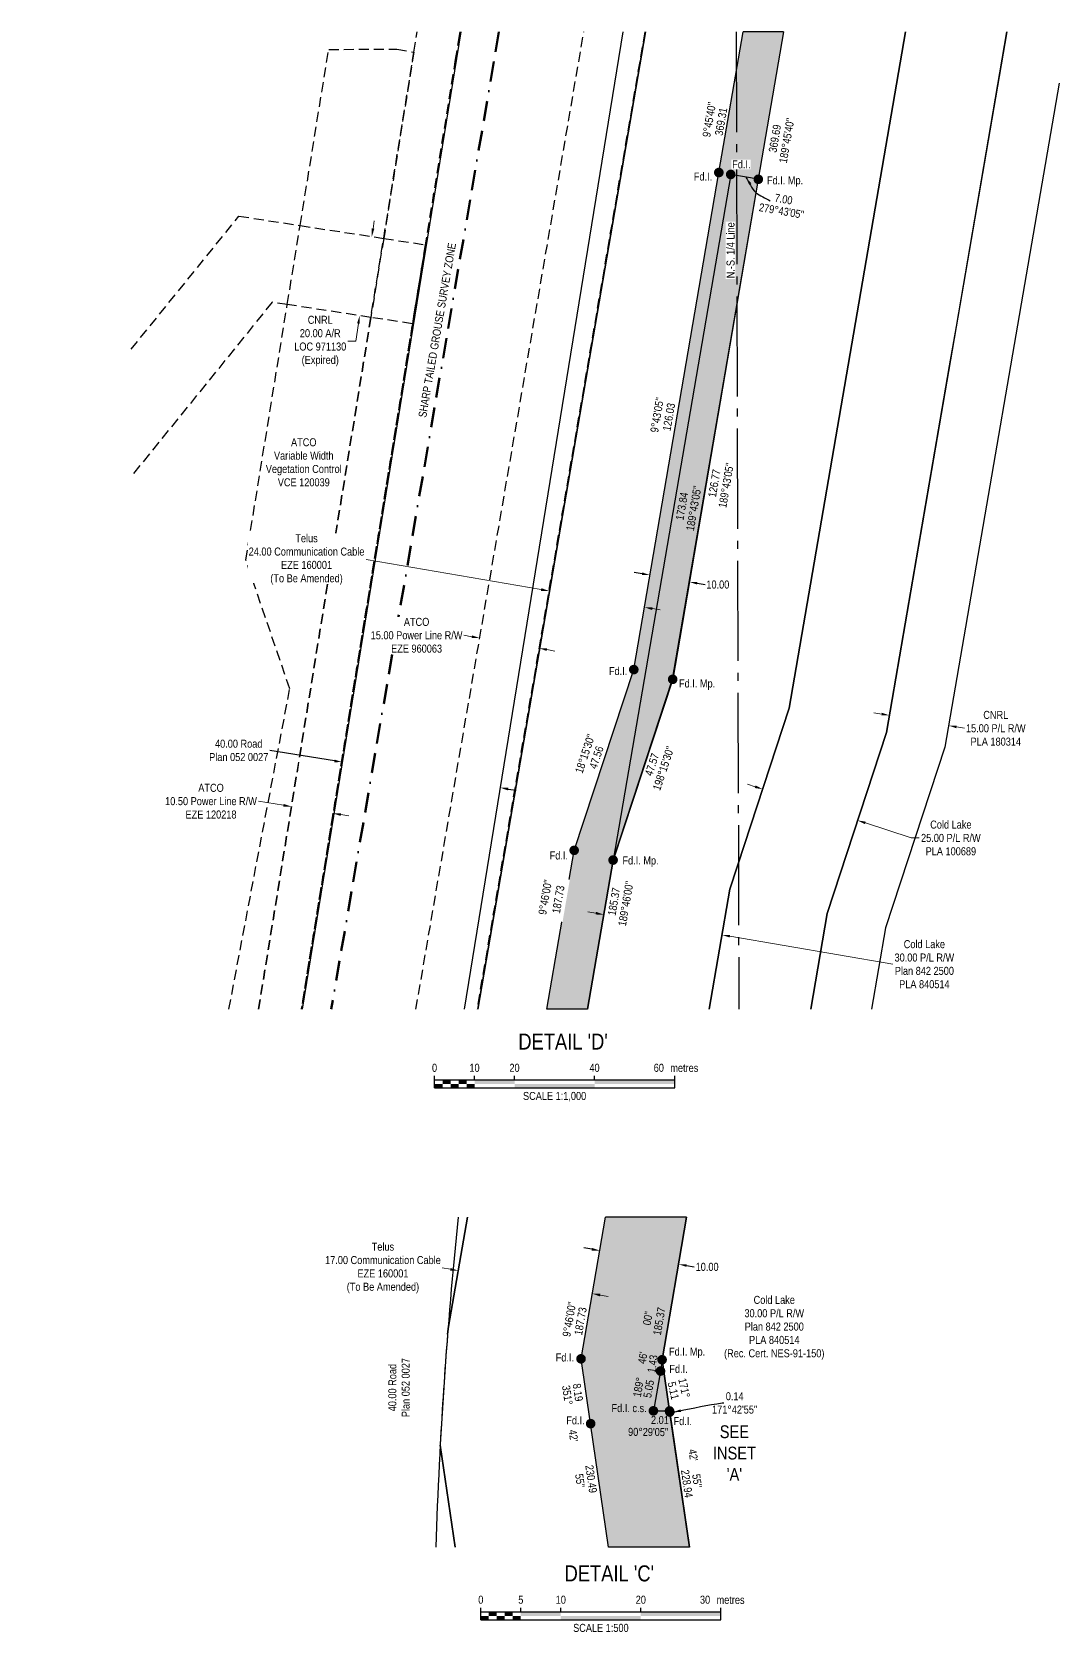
# Model space of a CAD drawing. Extents: x 506429 to 517084, y 6049655 to 6059669.
# Drawn here: x 508042 to 509325, y 6052628 to 6054626 of the extents above; entities that cross this region are included whole.
import ezdxf
from ezdxf.enums import TextEntityAlignment as Align

# ---------------------------------------------------------------- set-up
doc = ezdxf.new("R2010")
doc.units = 0
doc.header["$LTSCALE"] = 5
doc.header["$PDSIZE"] = 0.5
for name, pattern in [('BORDER', [17.5, 5, -2.5, 5, -2.5, 0, -2.5]), ('foc-ACCESSROAD', [3.75, 2.5, -1.25]), ('foc-FLOWLINE', [3.75, 2.5, -1.25]), ('foc-QUARTERLINE', [33, 25, -3, 2, -3])]:
    doc.linetypes.add(name, pattern=pattern)
doc.layers.get('Defpoints').update_dxf_attribs({"color": 9})
doc.layers.add('AS-BOUNDARY', color=7, linetype='BORDER', lineweight=60, true_color=0xcc33ff)
for name, color, linetype, lineweight in [('C-EZE-T', 13, 'Continuous', 9), ('F-AR-T', 190, 'Continuous', 9), ('F-EZE-T', 190, 'Continuous', 9), ('F-RW-T', 190, 'Continuous', 9), ('F-VCE-T', 190, 'Continuous', 9)]:
    doc.layers.add(name, color=color, linetype=linetype, lineweight=lineweight)
for name, color, linetype in [('C-RW', 13, 'Continuous'), ('DETAIL-T', 7, 'Continuous'), ('F-AR', 190, 'foc-ACCESSROAD'), ('F-EZE', 190, 'foc-FLOWLINE'), ('F-RW', 190, 'Continuous'), ('F-VCE', 190, 'foc-FLOWLINE'), ('F-WS', 190, 'foc-ACCESSROAD'), ('L-BD', 7, 'Continuous'), ('L-BD1', 253, 'Continuous'), ('L-MON', 1, 'Continuous'), ('L-SECQ', 8, 'foc-QUARTERLINE'), ('L-TITLEDB', 4, 'Continuous'), ('L-TITLEDB-T', 4, 'Continuous'), ('P-PROPOSED', 10, 'Continuous'), ('P-PROPOSED-H', 21, 'Continuous'), ('P-TXT', 4, 'Continuous')]:
    doc.layers.add(name, color=color, linetype=linetype)
doc.styles.add('80', font='ARIALN.TTF', dxfattribs={"height": 10})
doc.styles.add('80CG', font='ARIALN.TTF', dxfattribs={"height": 10})
doc.styles.add('80L', font='ARIALN.TTF', dxfattribs={"height": 10})
doc.dimstyles.new('Compass 5 000', dxfattribs={"dimscale": 5, "dimtxt": 9, "dimasz": 2, "dimexe": 0.2, "dimexo": 0.0625, "dimgap": 0.5, "dimtad": 0, "dimtih": 1, "dimtoh": 1, "dimzin": 0, "dimdsep": 46, "dimtxsty": '80CG', "dimcen": 0.1, "dimse1": 1, "dimse2": 1, "dimclrd": 256, "dimclrt": 256, "dimaunit": 1, "dimadec": 4, "dimazin": 0, "dimtfac": 0.06, "dimtofl": 0, "dimtmove": 0, "dimatfit": 1, "dimfxl": 0.2, "dimtolj": 1, "dimtzin": 0, "dimlwd": -1, "dimarcsym": 0})

# ---------------------------------------------------------------- blocks, each defined once
blk = doc.blocks.new('fdia')
at = {"color": 255, "const_width": 1}
blk.add_lwpolyline([(-0.5, 0, 1), (0.5, 0, 1)], format="xyb", close=True, dxfattribs=at)
blk = doc.blocks.new('Fdiaa')
blk.add_blockref('fdia', (0, 0))
blk = doc.blocks.new('fdib')
at = {"color": 1, "const_width": 1.6}
blk.add_lwpolyline([(-0.4, 0, 1), (0.4, 0, 1)], format="xyb", close=True, dxfattribs=at)
at = {"color": 1}
blk.add_circle((0, 0), 0.8, dxfattribs=at)
blk = doc.blocks.new('Fdibb')
blk.add_blockref('fdib', (0, 0))
blk = doc.blocks.new('fdicc')
for name in ['Fdibb', 'Fdiaa']:
    blk.add_blockref(name, (0, 0))
blk = doc.blocks.new('FDI')
blk.add_blockref('fdicc', (0, 0))
blk = doc.blocks.new('*D1051')
at = {"layer": 'Defpoints', "color": 0, "transparency": 16777216}
for p in [(508751.3, 6053104.5), (508751.8, 6053107.2), (508850.3, 6053090.2)]:
    blk.add_point(p, dxfattribs=at)
at = {"layer": 'P-TXT', "transparency": 16777216}
for p, q in [((508741.5, 6053106.2), (508731.6, 6053107.9)), ((508859.7, 6053085.8), (508869.5, 6053084.1))]:
    blk.add_line(p, q, dxfattribs=at)
for points in [[(508741.7, 6053107.8), (508741.2, 6053104.5), (508751.3, 6053104.5)], [(508860, 6053087.4), (508859.4, 6053084.2), (508849.8, 6053087.5)]]:
    blk.add_solid(points, dxfattribs=at)
at = {"layer": 'P-TXT', "transparency": 16777216, "insert": (508885.5, 6053084.1), "char_height": 10, "attachment_point": 5, "style": '80CG'}
blk.add_mtext('\\A1;10.00', dxfattribs=at)
blk = doc.blocks.new('*D1052')
at = {"layer": 'C-EZE-T', "transparency": 16777216}
for p, q in [((508564.9, 6053081.1), (508554.6, 6053082.8)), ((508751.9, 6053049), (508761.8, 6053047.3))]:
    blk.add_line(p, q, dxfattribs=at)
for points in [[(508565.2, 6053082.7), (508564.6, 6053079.4), (508574.7, 6053079.4)], [(508752.2, 6053050.6), (508751.6, 6053047.3), (508742.1, 6053050.7)]]:
    blk.add_solid(points, dxfattribs=at)
at = {"layer": 'Defpoints', "color": 0, "transparency": 16777216}
for p in [(508574.7, 6053079.4), (508576.4, 6053089.1), (508743.7, 6053060.4)]:
    blk.add_point(p, dxfattribs=at)
at = {"layer": 'C-EZE-T', "transparency": 16777216, "insert": (508480.7, 6053082.8), "char_height": 10, "attachment_point": 5, "style": '80CG'}
blk.add_mtext('\\A1;Telus\\P17.00 Communication Cable\\PEZE 160001\\P(To Be Amended)', dxfattribs=at)
blk = doc.blocks.new('*U1044')
at = {"color": 0}
for p, q in [((-150, 0), (-150, 15)), ((-150, 10), (150.2, 10)), ((-150, 0), (150.2, 0)), ((-100, 10), (-100, 15)), ((-50, 10), (-50, 15)), ((50, 10), (50, 15)), ((150.2, 0), (150.2, 15))]:
    blk.add_line(p, q, dxfattribs=at)
for points in [[(-150, 5), (-140, 5), (-150, 0), (-140, 0)], [(-140, 10), (-130, 10), (-140, 5), (-130, 5)], [(-130, 5), (-120, 5), (-130, 0), (-120, 0)], [(-120, 10), (-110, 10), (-120, 5), (-110, 5)], [(-110, 5), (-100, 5), (-110, 0), (-100, 0)], [(-100, 10), (-50, 10), (-100, 5), (-50, 5)], [(-50, 5), (50, 5), (-50, 0), (50, 0)], [(50, 10), (150.2, 10), (50, 5), (150.2, 5)]]:
    blk.add_solid(points, dxfattribs=at)
at = {"color": 0, "style": '80'}
blk.add_text('metres', height=10, dxfattribs=at).set_placement((162.2, 20), align=Align.CENTER)
at = {"color": 0, "char_height": 10, "style": '80'}
for s, insert, attachment_point in [('0', (-150, 30.2), 2), ('5', (-100, 30.2), 2), ('10', (-50, 30.2), 2), ('20', (50, 30.2), 2), ('30', (136.7, 30.2), 3), ('SCALE 1:500', (0.1, -5), 2)]:
    blk.add_mtext(s, dxfattribs=dict(at, insert=insert, attachment_point=attachment_point))
blk = doc.blocks.new('*D1056')
at = {"layer": 'Defpoints', "color": 0, "transparency": 16777216}
for p in [(508534.3, 6054357.8), (508731.6, 6054325.8), (508429.9, 6053714.2)]:
    blk.add_point(p, dxfattribs=at)
at = {"layer": 'L-TITLEDB-T', "transparency": 16777216}
for p, q in [((508420.1, 6053715.8), (508339.4, 6053728.8)), ((508637.2, 6053680.6), (508647, 6053679))]:
    blk.add_line(p, q, dxfattribs=at)
for points in [[(508420.3, 6053717.4), (508419.8, 6053714.1), (508429.9, 6053714.2)], [(508637.4, 6053682.2), (508636.9, 6053678.9), (508627.3, 6053682.2)]]:
    blk.add_solid(points, dxfattribs=at)
at = {"layer": 'L-TITLEDB-T', "transparency": 16777216, "insert": (508300.6, 6053728.8), "char_height": 10, "attachment_point": 5, "style": '80CG'}
blk.add_mtext('\\A1;40.00 Road\\PPlan 052 0027', dxfattribs=at)
blk = doc.blocks.new('*D1058')
at = {"layer": 'Defpoints', "color": 0, "transparency": 16777216}
for p in [(508366.4, 6053658.7), (508335.1, 6053465.8), (508386.9, 6053457.4)]:
    blk.add_point(p, dxfattribs=at)
at = {"layer": 'F-EZE-T', "transparency": 16777216}
for p, q in [((508356.6, 6053660.3), (508325.2, 6053665.4)), ((508428.1, 6053648.7), (508438, 6053647.1))]:
    blk.add_line(p, q, dxfattribs=at)
for points in [[(508356.8, 6053661.9), (508356.3, 6053658.6), (508366.4, 6053658.7)], [(508428.4, 6053650.3), (508427.8, 6053647), (508418.2, 6053650.3)]]:
    blk.add_solid(points, dxfattribs=at)
at = {"layer": 'F-EZE-T', "transparency": 16777216, "insert": (508266, 6053665.4), "char_height": 10, "attachment_point": 5, "style": '80CG'}
blk.add_mtext('\\A1;ATCO\\P10.50 Power Line R/W\\PEZE 120218', dxfattribs=at)
blk = doc.blocks.new('*D1053')
at = {"layer": 'C-EZE-T', "transparency": 16777216}
for p, q in [((508678.3, 6053929.6), (508459.6, 6053967.2)), ((508817.1, 6053905.8), (508826.9, 6053904.1))]:
    blk.add_line(p, q, dxfattribs=at)
for points in [[(508678.6, 6053931.3), (508678.1, 6053928), (508688.2, 6053927.9)], [(508817.4, 6053907.4), (508816.8, 6053904.1), (508807.2, 6053907.5)]]:
    blk.add_solid(points, dxfattribs=at)
at = {"layer": 'Defpoints', "color": 0, "transparency": 16777216}
for p in [(508690.8, 6053943.1), (508688.2, 6053927.9), (508809.8, 6053922.6)]:
    blk.add_point(p, dxfattribs=at)
at = {"layer": 'C-EZE-T', "transparency": 16777216, "insert": (508385.3, 6053967.2), "char_height": 10, "attachment_point": 5, "style": '80CG', "bg_fill": 3, "box_fill_scale": 1.1, "bg_fill_color": 256, "bg_fill_true_color": 13158600, "bg_fill_transparency": 0}
blk.add_mtext('\\A1;Telus\\P24.00 Communication Cable\\PEZE 160001\\P(To Be Amended)', dxfattribs=at)
blk = doc.blocks.new('*D1054')
at = {"layer": 'Defpoints', "color": 0, "transparency": 16777216}
for p in [(508624.4, 6054001.9), (508698.4, 6053989.2), (508601.5, 6053869.1)]:
    blk.add_point(p, dxfattribs=at)
at = {"layer": 'F-RW-T', "transparency": 16777216}
for p, q in [((508591.7, 6053870.8), (508581.8, 6053872.5)), ((508685.5, 6053854.6), (508695.3, 6053852.9))]:
    blk.add_line(p, q, dxfattribs=at)
for points in [[(508592, 6053872.4), (508591.4, 6053869.1), (508601.5, 6053869.1)], [(508685.7, 6053856.3), (508685.2, 6053853), (508675.6, 6053856.3)]]:
    blk.add_solid(points, dxfattribs=at)
at = {"layer": 'F-RW-T', "transparency": 16777216, "insert": (508522.7, 6053872.5), "char_height": 10, "attachment_point": 5, "style": '80CG', "bg_fill": 3, "box_fill_scale": 1.1, "bg_fill_color": 256, "bg_fill_true_color": 13158600, "bg_fill_transparency": 0}
blk.add_mtext('\\A1;ATCO\\P15.00 Power Line R/W\\PEZE 960063', dxfattribs=at)
blk = doc.blocks.new('*D1055')
at = {"layer": 'Defpoints', "color": 0, "transparency": 16777216}
for p in [(508965.4, 6053712), (509084, 6053673), (509073.6, 6053641.4)]:
    blk.add_point(p, dxfattribs=at)
at = {"layer": 'F-RW-T', "transparency": 16777216}
for p, q in [((508945.5, 6053683.5), (508936, 6053686.6)), ((509083.1, 6053638.3), (509140.3, 6053619.5)), ((509140.3, 6053619.5), (509150.3, 6053619.5))]:
    blk.add_line(p, q, dxfattribs=at)
for points in [[(508946, 6053685.1), (508944.9, 6053681.9), (508955, 6053680.4)], [(509083.6, 6053639.9), (509082.6, 6053636.7), (509073.6, 6053641.4)]]:
    blk.add_solid(points, dxfattribs=at)
at = {"layer": 'F-RW-T', "transparency": 16777216, "insert": (509189.9, 6053619.5), "char_height": 10, "attachment_point": 5, "style": '80CG'}
blk.add_mtext('\\A1;Cold Lake\\P25.00 P/L R/W\\PPLA 100689', dxfattribs=at)
blk = doc.blocks.new('*D1057')
at = {"layer": 'Defpoints', "color": 0, "transparency": 16777216}
for p in [(509135.7, 6053902.6), (509209.5, 6053889.9), (509187.2, 6053759.8)]:
    blk.add_point(p, dxfattribs=at)
at = {"layer": 'F-RW-T', "transparency": 16777216}
for p, q in [((509103.5, 6053774.2), (509093.6, 6053775.9)), ((509197, 6053758.1), (509206.9, 6053756.4))]:
    blk.add_line(p, q, dxfattribs=at)
for points in [[(509103.7, 6053775.8), (509103.2, 6053772.5), (509113.3, 6053772.5)], [(509197.3, 6053759.8), (509196.7, 6053756.5), (509187.2, 6053759.8)]]:
    blk.add_solid(points, dxfattribs=at)
at = {"layer": 'F-RW-T', "transparency": 16777216, "insert": (509246, 6053756.4), "char_height": 10, "attachment_point": 5, "style": '80CG'}
blk.add_mtext('\\A1;CNRL\\P15.00 P/L R/W\\PPLA 180314', dxfattribs=at)
blk = doc.blocks.new('*D1059')
at = {"layer": 'Defpoints', "color": 0, "transparency": 16777216}
for p in [(508904.1, 6053498.5), (508723, 6053329.7), (508870.8, 6053304.3)]:
    blk.add_point(p, dxfattribs=at)
at = {"layer": 'F-RW-T', "transparency": 16777216}
for p, q in [((508746.6, 6053525.6), (508736.7, 6053527.3)), ((508914, 6053496.8), (509117.3, 6053461.9))]:
    blk.add_line(p, q, dxfattribs=at)
for points in [[(508746.8, 6053527.3), (508746.3, 6053524), (508756.4, 6053523.9)], [(508914.3, 6053498.5), (508913.7, 6053495.2), (508904.1, 6053498.5)]]:
    blk.add_solid(points, dxfattribs=at)
at = {"layer": 'F-RW-T', "transparency": 16777216, "insert": (509156.8, 6053461.9), "char_height": 10, "attachment_point": 5, "style": '80CG'}
blk.add_mtext('\\A1;Cold Lake\\P30.00 P/L R/W\\PPlan 842 2500 \\PPLA 840514', dxfattribs=at)
blk = doc.blocks.new('*D1060')
at = {"layer": 'Defpoints', "color": 0, "transparency": 16777216}
for p in [(508439, 6054374.5), (508423.8, 6054275.8), (508451.6, 6054271.5)]:
    blk.add_point(p, dxfattribs=at)
at = {"layer": 'F-AR-T', "transparency": 16777216}
for p, q in [((508468.3, 6054380.1), (508469.8, 6054390)), ((508450.1, 6054261.6), (508446.7, 6054239.8)), ((508446.7, 6054239.8), (508436.7, 6054239.8))]:
    blk.add_line(p, q, dxfattribs=at)
for points in [[(508466.7, 6054380.4), (508470, 6054379.9), (508466.8, 6054370.2)], [(508448.4, 6054261.9), (508451.7, 6054261.4), (508451.6, 6054271.5)]]:
    blk.add_solid(points, dxfattribs=at)
at = {"layer": 'F-AR-T', "transparency": 16777216, "insert": (508402.4, 6054239.8), "char_height": 10, "attachment_point": 5, "style": '80CG'}
blk.add_mtext('\\A1;CNRL\\P20.00 A/R\\PLOC 971130\\P(Expired)', dxfattribs=at)
blk = doc.blocks.new('*U1061')
at = {"color": 0}
for p, q in [((-150, 0), (-150, 15)), ((-150, 10), (150.2, 10)), ((-150, 0), (150.2, 0)), ((-100, 10), (-100, 15)), ((-50, 10), (-50, 15)), ((50, 10), (50, 15)), ((150.2, 0), (150.2, 15))]:
    blk.add_line(p, q, dxfattribs=at)
for points in [[(-150, 5), (-140, 5), (-150, 0), (-140, 0)], [(-140, 10), (-130, 10), (-140, 5), (-130, 5)], [(-130, 5), (-120, 5), (-130, 0), (-120, 0)], [(-120, 10), (-110, 10), (-120, 5), (-110, 5)], [(-110, 5), (-100, 5), (-110, 0), (-100, 0)], [(-100, 10), (-50, 10), (-100, 5), (-50, 5)], [(-50, 5), (50, 5), (-50, 0), (50, 0)], [(50, 10), (150.2, 10), (50, 5), (150.2, 5)]]:
    blk.add_solid(points, dxfattribs=at)
at = {"color": 0, "style": '80'}
blk.add_text('metres', height=10, dxfattribs=at).set_placement((162.2, 20), align=Align.CENTER)
at = {"color": 0, "char_height": 10, "style": '80'}
for s, insert, attachment_point in [('0', (-150, 30.2), 2), ('10', (-100, 30.2), 2), ('20', (-50, 30.2), 2), ('40', (50, 30.2), 2), ('60', (136.7, 30.2), 3), ('SCALE 1:1,000', (0.1, -5), 2)]:
    blk.add_mtext(s, dxfattribs=dict(at, insert=insert, attachment_point=attachment_point))
blk = doc.blocks.new('*D1067')
at = {"layer": 'Defpoints', "color": 0, "transparency": 16777216}
for p in [(508392.7, 6054132), (507714.8, 6054130.6), (508392.8, 6054082.1)]:
    blk.add_point(p, dxfattribs=at)
at = {"layer": 'F-RW-T', "transparency": 16777216}
for p, q in [((507714.7, 6054164.6), (507704.7, 6054164.6)), ((507714.8, 6054140.6), (507714.7, 6054164.6)), ((507714.9, 6054070.6), (507714.9, 6054060.6))]:
    blk.add_line(p, q, dxfattribs=at)
for points in [[(507716.4, 6054140.6), (507713.1, 6054140.6), (507714.8, 6054130.6)], [(507716.6, 6054070.6), (507713.3, 6054070.6), (507714.9, 6054080.6)]]:
    blk.add_solid(points, dxfattribs=at)
at = {"layer": 'F-RW-T', "transparency": 16777216, "insert": (507665.6, 6054164.6), "char_height": 10, "attachment_point": 5, "style": '80CG'}
blk.add_mtext('\\A1;CNRL\\P10.00 P/L R/W\\PPLA 180320', dxfattribs=at)
blk = doc.blocks.new('*D1211')
at = {"layer": 'Defpoints', "color": 0, "transparency": 16777216}
for p in [(508814.7, 6053951.1), (508863.2, 6053939.2), (508863.8, 6053942.7)]:
    blk.add_point(p, dxfattribs=at)
at = {"layer": 'P-TXT', "transparency": 16777216}
for p, q in [((508804.3, 6053949.4), (508794.4, 6053951.1)), ((508873.1, 6053937.5), (508882.9, 6053935.8))]:
    blk.add_line(p, q, dxfattribs=at)
for points in [[(508804.6, 6053951), (508804, 6053947.7), (508814.1, 6053947.7)], [(508873.4, 6053939.2), (508872.8, 6053935.9), (508863.2, 6053939.2)]]:
    blk.add_solid(points, dxfattribs=at)
at = {"layer": 'P-TXT', "transparency": 16777216, "insert": (508898.9, 6053935.8), "char_height": 10, "attachment_point": 5, "style": '80CG'}
blk.add_mtext('\\A1;10.00', dxfattribs=at)

msp = doc.modelspace()

# ---------------------------------------------------------------- hatches: boundary and pattern name
at = {"layer": 'P-PROPOSED-H'}
h = msp.add_hatch(color=256, dxfattribs=at)
h.dxf.hatch_style = 1
h.paths.add_polyline_path([(508949.42, 6054441.746), (508981.055, 6054625.598), (508930.328, 6054625.598), (508900.15, 6054450.186), (508793.937, 6053829.694), (508719.479, 6053604.085), (508685.327, 6053405.699), (508736.104, 6053405.699), (508768.1, 6053591.936), (508842.528, 6053817.61)])
h = msp.add_hatch(color=256, dxfattribs=at)
h.dxf.hatch_style = 1
h.paths.add_polyline_path([(508838.93, 6052902.894), (508838.571, 6052904.263), (508829.295, 6052968.212), (508859.859, 6053146.112), (508758.478, 6053146.112), (508728.045, 6052969.331), (508740.059, 6052888.421), (508762.524, 6052734.057), (508863.455, 6052734.057)])

# ---------------------------------------------------------------- linework, layer by layer
at = {"layer": 'AS-BOUNDARY', "flags": 128}
msp.add_lwpolyline([(508625.614, 6054625.598), (508416.161, 6053405.699)], dxfattribs=at)
at = {"layer": 'C-RW'}
for p, q in [((508782.041, 6054470.566), (508808.718, 6054625.598)), ((508981.055, 6054625.598), (508949.42, 6054441.746)), ((508635.189, 6053614.816), (508782.041, 6054470.566)), ((508914.957, 6054447.778), (508768.1, 6053591.936)), ((508949.42, 6054441.746), (508914.957, 6054447.778)), ((508599.191, 6053405.699), (508635.189, 6053614.816)), ((508768.1, 6053591.936), (508736.041, 6053405.699)), ((508562.721, 6053009.607), (508586.219, 6053146.112)), ((508859.919, 6053146.112), (508829.295, 6052968.212)), ((508561.39, 6052999.997), (508562.721, 6053009.607)), ((508827.336, 6052954.069), (508818.461, 6052904.433)), ((508829.295, 6052968.212), (508827.336, 6052954.069)), ((508818.461, 6052904.433), (508838.571, 6052904.263)), ((508838.571, 6052904.263), (508838.93, 6052902.894)), ((508838.93, 6052902.894), (508863.499, 6052734.057)), ((508570.734, 6052734.057), (508552.208, 6052861.375))]:
    msp.add_line(p, q, dxfattribs=at)
at = {"layer": 'C-RW', "flags": 128}
msp.add_lwpolyline([(508586.219, 6053146.112), (508562.721, 6053009.607), (508561.39, 6052999.997, 0.00587778), (508552.208, 6052861.375), (508570.734, 6052734.057)], format="xyb", dxfattribs=at)
msp.add_lwpolyline([(508762.524, 6052734.057), (508740.059, 6052888.421), (508728.045, 6052969.331), (508758.478, 6053146.112)], dxfattribs=at)
msp.add_lwpolyline([(508762.524, 6052734.057), (508740.059, 6052888.421), (508728.045, 6052969.331), (508758.478, 6053146.112)], dxfattribs=at)
at = {"layer": 'C-RW'}
msp.add_arc((514452.618, 6052540.161), 5909.147, 175.5368674, 176.8839392, dxfattribs=at)
at = {"layer": 'F-AR'}
msp.add_lwpolyline([(508166.33, 6054229.549), (508300.888, 6054395.763), (508377.266, 6054384.017), (508481.602, 6054367.97), (508533.479, 6054359.991), (508517.469, 6054261.378), (508465.591, 6054269.354), (508361.246, 6054285.404), (508342.424, 6054288.301), (508166.33, 6054070.778)], dxfattribs=at)
at = {"layer": 'F-EZE'}
for points in [[(508325.38, 6053405.699), (508519.333, 6054600.4), (508523.423, 6054625.598)], [(508576.6, 6054625.598), (508575.878, 6054621.142), (508571.05, 6054591.405), (508378.535, 6053405.699)], [(508521.893, 6053405.699), (508731.568, 6054625.598)], [(508807.64, 6054625.598), (508597.935, 6053405.699)]]:
    msp.add_lwpolyline(points, dxfattribs=at)
at = {"layer": 'F-RW'}
for points in [[(508736.104, 6053405.699), (508768.1, 6053591.936), (508842.343, 6053817.599), (508921.29, 6054277.285), (508922.108, 6054282.005), (508949.573, 6054441.96), (508981.126, 6054625.598)], [(509133.191, 6054625.598), (508988.13, 6053781.349), (508923.976, 6053586.094), (508923.105, 6053583.48), (508913.953, 6053555.645), (508888.189, 6053405.699)], [(508888.189, 6053405.699), (508913.953, 6053555.645), (508923.105, 6053583.48), (508923.976, 6053586.094), (508988.13, 6053781.349), (509133.191, 6054625.598)], [(509259.896, 6054625.598), (509109.639, 6053751.115), (509035.462, 6053525.414), (509014.893, 6053405.699)], [(509014.894, 6053405.699), (509035.463, 6053525.414), (509109.639, 6053751.115), (509188.269, 6054208.713), (509196.73, 6054257.948), (509259.9, 6054625.598)], [(509324.945, 6054561.733), (509182.546, 6053732.976), (509108.371, 6053507.276), (509090.918, 6053405.699)], [(508863.455, 6052734.057), (508838.593, 6052904.37), (508829.295, 6052968.212), (508859.859, 6053146.112)]]:
    msp.add_lwpolyline(points, dxfattribs=at)
at = {"layer": 'F-VCE'}
msp.add_lwpolyline([(508288.336, 6053405.699), (508364.321, 6053805.711), (508309.44, 6053966.52), (508361.246, 6054285.404), (508377.266, 6054384.017), (508412.992, 6054603.92), (508497.866, 6054604.102), (508519.333, 6054600.4), (508481.602, 6054367.97), (508465.591, 6054269.354), (508325.381, 6053405.699)], dxfattribs=at)
at = {"layer": 'F-WS'}
msp.add_lwpolyline([(508576.601, 6054625.598), (508575.878, 6054621.142), (508571.052, 6054591.409), (508533.479, 6054359.991), (508525.475, 6054310.685), (508517.469, 6054261.378), (508378.536, 6053405.699)], dxfattribs=at)
at = {"layer": 'L-SECQ'}
msp.add_line((508921.869, 6054625.598), (508925.119, 6053405.699), dxfattribs=at)
at = {"layer": 'L-TITLEDB'}
msp.add_arc((514452.618, 6052540.161), 5909.147, 174.1142826, 178.1196335, dxfattribs=at)
at = {"layer": 'P-PROPOSED'}
for p, q in [((508900.15, 6054450.186), (508930.328, 6054625.598)), ((508981.055, 6054625.598), (508949.42, 6054441.746)), ((508719.479, 6053604.085), (508793.937, 6053829.694)), ((508842.528, 6053817.61), (508768.1, 6053591.936)), ((508685.327, 6053405.699), (508719.479, 6053604.085)), ((508768.1, 6053591.936), (508736.104, 6053405.699))]:
    msp.add_line(p, q, dxfattribs=at)
at = {"layer": 'P-PROPOSED', "flags": 128}
for points in [[(508762.524, 6052734.057), (508740.059, 6052888.421), (508728.045, 6052969.331), (508758.478, 6053146.112)], [(508859.859, 6053146.112), (508829.295, 6052968.212), (508838.571, 6052904.263), (508838.93, 6052902.894), (508863.455, 6052734.057)]]:
    msp.add_lwpolyline(points, dxfattribs=at)
at = {"layer": 'P-PROPOSED-H', "flags": 128}
for points in [[(508981.055, 6054625.598), (508930.328, 6054625.598)], [(508736.104, 6053405.699), (508685.327, 6053405.699)], [(508859.859, 6053146.112), (508758.478, 6053146.112)], [(508863.455, 6052734.057), (508762.524, 6052734.057)]]:
    msp.add_lwpolyline(points, dxfattribs=at)

# ---------------------------------------------------------------- block references
at = {"layer": 'DETAIL-T', "xscale": 0.9990104649161125, "yscale": 0.9990104649161125, "zscale": 0.9990104649161125}
for name, p in [('*U1061', (508694.974, 6053307.48)), ('*U1044', (508752.751, 6052643.472))]:
    msp.add_blockref(name, p, dxfattribs=at)
at = {"layer": 'L-MON'}
for p, xscale, yscale, zscale in [((508793.937, 6053829.694), 4.995052324580574, 4.995052324580574, 4.995052324580574), ((508842.528, 6053817.61), 4.995052324580578, 4.995052324580578, 4.995052324580578), ((508719.479, 6053604.085), 4.995052324580574, 4.995052324580574, 4.995052324580574), ((508768.1, 6053591.936), 4.995052324580578, 4.995052324580578, 4.995052324580578), ((508728.045, 6052969.331), 4.995052324580574, 4.995052324580574, 4.995052324580574), ((508829.295, 6052968.212), 4.995052324580578, 4.995052324580578, 4.995052324580578), ((508827.336, 6052954.069), 4.995052324580578, 4.995052324580578, 4.995052324580578), ((508740.059, 6052888.421), 4.995052324580574, 4.995052324580574, 4.995052324580574), ((508818.461, 6052904.433), 4.995052324580578, 4.995052324580578, 4.995052324580578), ((508838.571, 6052904.263), 4.995052324580578, 4.995052324580578, 4.995052324580578), ((508838.93, 6052902.894), 4.995052324580578, 4.995052324580578, 4.995052324580578)]:
    msp.add_blockref('FDI', p, dxfattribs=dict(at, xscale=xscale, yscale=yscale, zscale=zscale))

# ---------------------------------------------------------------- texts
at = {"layer": 'AS-BOUNDARY', "insert": (508524.827, 6054145.415), "char_height": 9.99505, "attachment_point": 1, "rotation": 80.257478, "style": '80L'}
msp.add_mtext_dynamic_manual_height_columns('SHARP TAILED GROUSE SURVEY ZONE', width=223.75994, gutter_width=50, heights=[0], dxfattribs=at)
at = {"layer": 'DETAIL-T', "color": 3, "attachment_point": 5, "style": '80CG'}
for s, insert, char_height, width in [("DETAIL 'D'", (508705.623, 6053365.371), 19.9802, 223.63651), ("SEE\\PINSET\\P'A'", (508919.603, 6052851.694), 15.9842, 53.73842), ("DETAIL 'C'", (508763.4, 6052701.363), 19.9802, 223.63651)]:
    msp.add_mtext(s, dxfattribs=dict(at, insert=insert, char_height=char_height, width=width))
at = {"layer": 'F-RW-T', "insert": (508969.355, 6053008.081), "char_height": 9.99505, "attachment_point": 5, "style": '80CG'}
msp.add_mtext('\\A1;Cold Lake\\P30.00 P/L R/W\\PPlan 842 2500 \\PPLA 840514\\P(Rec. Cert. NES-91-150)', dxfattribs=at)
at = {"layer": 'F-VCE-T', "insert": (508381.819, 6054088.408), "char_height": 9.9901, "attachment_point": 5, "style": '80CG'}
msp.add_mtext('\\A1;ATCO\\PVariable Width \\PVegetation Control\\PVCE 120039', dxfattribs=at)
at = {"layer": 'L-BD', "style": '80L'}
for s, rotation, p in [("189°45'40''", 80.2369, (508984.837, 6054490.133)), ('369.69', 80.2369, (508970.069, 6054492.674)), ("279°43'05''", 350.0721, (508978.437, 6054402.227)), ('7.00', 350.0721, (508981.021, 6054416.988)), ('126.77', 80.2816, (508894.495, 6054062.203)), ("189°43'05''", 80.2816, (508909.265, 6054059.673)), ("189°43'05''", 80.2632, (508868.786, 6054031.03)), ('173.84', 80.2632, (508854.017, 6054033.564)), ("198°15'30''", 71.7472, (508830.915, 6053706.456)), ('47.57', 71.7472, (508816.684, 6053711.15)), ('185.37', 80.2327, (508769.2, 6053540.14)), ("189°46'00''", 80.2327, (508783.968, 6053537.598)), ('185.37', 80.2327, (508825.713, 6053016.19)), ("00''", 80.2327, (508811.391, 6053019.925)), ("46'", 80.2327, (508804.997, 6052970.634)), ('1.43', 82.1138, (508817.344, 6052963.104)), ('189°', 79.8618, (508799.889, 6052934.05)), ('5.05', 79.8618, (508812.517, 6052931.833)), ('5.11', 282.7113, (508843.322, 6052929.659)), ('171°', 282.7113, (508857.078, 6052932.895)), ('2.01', 359.5159, (508826.547, 6052892.973)), ("90°29'05''", 359.5159, (508812.006, 6052878.045)), ("42'", 278.2792, (508868.21, 6052849.203)), ('228.94', 278.2792, (508860.334, 6052813.494)), ("55''", 278.2792, (508872.886, 6052817.037))]:
    msp.add_text(s, height=9.9901, rotation=rotation, dxfattribs=at).set_placement(p, align=Align.MIDDLE)
at = {"layer": 'L-BD', "insert": (508919.984, 6052927.644), "char_height": 9.9901, "width": 32.97627, "attachment_point": 2, "style": '80L'}
msp.add_mtext("0.14\\P171°42'55''  ", dxfattribs=at)
at = {"layer": 'L-BD1', "style": '80L'}
for s, rotation, p in [("9°45'40''", 80.2382, (508888.115, 6054516.255)), ('369.31', 80.2382, (508902.884, 6054513.714)), ("9°43'05''", 80.2866, (508823.011, 6054147.57)), ('126.03', 80.2866, (508837.781, 6054145.041)), ("18°15'30''", 71.7354, (508732.991, 6053724.717)), ('47.56', 71.7354, (508747.221, 6053720.02)), ("9°46'00''", 80.2322, (508713.359, 6053018.743)), ('187.73', 80.2322, (508727.388, 6053016.328)), ('351°', 278.2799, (508711.03, 6052924.025)), ('8.19', 278.446, (508724.171, 6052927.409)), ("42'", 278.2799, (508718.571, 6052873.464)), ('230.49', 278.2799, (508740.817, 6052819.357)), ("55''", 278.2799, (508726.73, 6052817.307))]:
    msp.add_text(s, height=9.9901, rotation=rotation, dxfattribs=at).set_placement(p, align=Align.MIDDLE)
at = {"layer": 'L-MON', "char_height": 9.9901, "attachment_point": 1, "style": '80L'}
for s, width, insert in [('Fd.I.', 22.04407, (508868.986, 6054450.164)), ('Fd.I. Mp.', 44.3292, (508960.25, 6054445.393)), ('Fd.I.', 22.04407, (508762.918, 6053832.887)), ('Fd.I. Mp.', 44.3292, (508850.417, 6053817.383)), ('Fd.I.', 22.04407, (508688.874, 6053602.656)), ('Fd.I. Mp.', 44.3292, (508779.763, 6053596.408)), ('Fd.I.', 22.04407, (508696.45, 6052976.005)), ('Fd.I. Mp.', 44.3292, (508837.936, 6052983.331)), ('Fd.I.', 44.3292, (508838.342, 6052961.743)), ('Fd.I.', 22.04407, (508709.635, 6052897.477)), ('Fd.I. c.s.', 44.3292, (508766.185, 6052912.859)), ('Fd.I.', 44.3292, (508843.625, 6052896.606))]:
    msp.add_mtext_dynamic_manual_height_columns(s, width=width, gutter_width=50, heights=[0], dxfattribs=dict(at, insert=insert))
at = {"layer": 'L-TITLEDB-T', "insert": (508500.801, 6052933.4), "char_height": 9.9901, "attachment_point": 5, "rotation": 90, "style": '80CG'}
msp.add_mtext('\\A1;40.00 Road\\PPlan 052 0027', dxfattribs=at)

# ---------------------------------------------------------------- dimensions: what is measured, and where the dimension line sits
at = {"layer": 'C-EZE-T'}
dim = msp.add_linear_dim(base=(508574.738, 6053079.384), p1=(508743.724, 6053060.407), p2=(508576.408, 6053089.118), angle=170.263107, text='Telus\\P17.00 Communication Cable\\PEZE 160001\\P(To Be Amended)', dimstyle='Compass 5 000', dxfattribs=at)
dim.commit()
dim.dimension.update_dxf_attribs({"geometry": '*D1052', "text_midpoint": (508480.717, 6053082.834), "dimtype": 161})
at = {"layer": 'F-AR-T'}
dim = msp.add_linear_dim(base=(508451.594, 6054271.507), p1=(508439.009, 6054374.521), p2=(508423.821, 6054275.779), angle=261.255286, text='CNRL\\P20.00 A/R\\PLOC 971130\\P(Expired)', dimstyle='Compass 5 000', dxfattribs=at)
dim.commit()
dim.dimension.update_dxf_attribs({"geometry": '*D1060', "text_midpoint": (508402.43, 6054239.828), "dimtype": 161})
at = {"layer": 'F-EZE-T'}
dim = msp.add_linear_dim(base=(508366.45, 6053658.67), p1=(508386.928, 6053457.38), p2=(508335.136, 6053465.788), angle=170.778769, text='ATCO\\P10.50 Power Line R/W\\PEZE 120218', dimstyle='Compass 5 000', dxfattribs=at)
dim.commit()
dim.dimension.update_dxf_attribs({"geometry": '*D1058', "text_midpoint": (508266.038, 6053665.37), "dimtype": 161})
at = {"layer": 'F-RW-T'}
for base, p1, p2, angle, text, picture, middle in [((507714.788, 6054130.565), (508392.795, 6054082.053), (508392.687, 6054132.027), 90.123582, 'CNRL\\P10.00 P/L R/W\\PPLA 180320', '*D1067', (507665.628, 6054164.607)), ((509187.156, 6053759.802), (509135.672, 6053902.615), (509209.514, 6053889.927), 350.250551, 'CNRL\\P15.00 P/L R/W\\PPLA 180314', '*D1057', (509245.953, 6053756.415)), ((509073.582, 6053641.404), (508965.35, 6053712.016), (509083.976, 6053673.029), 341.806589, 'Cold Lake\\P25.00 P/L R/W\\PPLA 100689', '*D1055', (509189.875, 6053619.465))]:
    dim = msp.add_linear_dim(base=base, p1=p1, p2=p2, angle=angle, text=text, dimstyle='Compass 5 000', dxfattribs=at)
    dim.commit()
    dim.dimension.update_dxf_attribs({"geometry": picture, "text_midpoint": middle, "dimtype": 161})
at = {"layer": 'P-TXT'}
dim = msp.add_linear_dim(base=(508751.308, 6053104.461), p1=(508850.294, 6053090.195), p2=(508751.772, 6053107.153), angle=170.233668, text='10.00', dimstyle='Compass 5 000', dxfattribs=at)
dim.commit()
dim.dimension.update_dxf_attribs({"geometry": '*D1051', "text_midpoint": (508885.478, 6053084.11), "dimtype": 161})

# ---------------------------------------------------------------- leaders
at = {"layer": 'L-BD', "path_type": 1}
msp.add_leader([(508933.83, 6054444.154), (508946.372, 6054425.257), (508964.317, 6054415.037)], dimstyle='Compass 5 000', override={"dimgap": 0.5, "dimtad": 0}, dxfattribs=at)
at = {"layer": 'L-BD1', "path_type": 1}
msp.add_leader([(508842.895, 6052902.728), (508897.697, 6052913.327), (508906.507, 6052914.547)], dimstyle='Compass 5 000', override={"dimgap": 0.5, "dimtad": 0}, dxfattribs=at)

# ---------------------------------------------------------------- next in the draw order: texts
at = {"layer": 'L-SECQ', "insert": (508909.873, 6054318.111), "char_height": 9.9901, "attachment_point": 1, "rotation": 90.152619, "style": '80L', "bg_fill": 3, "box_fill_scale": 1.1, "bg_fill_color": 256, "bg_fill_transparency": 0}
msp.add_mtext_dynamic_manual_height_columns('N.-S. 1/4 Line', width=69.6498, gutter_width=50, heights=[0], dxfattribs=at)

# ---------------------------------------------------------------- next in the draw order: dimensions: what is measured, and where the dimension line sits
at = {"layer": 'C-EZE-T'}
dim = msp.add_linear_dim(base=(508688.204, 6053927.925), p1=(508809.841, 6053922.605), p2=(508690.808, 6053943.072), angle=170.243778, text='Telus\\P24.00 Communication Cable\\PEZE 160001\\P(To Be Amended)', dimstyle='Compass 5 000', override={"dimtfill": 1}, dxfattribs=at)
dim.commit()
dim.dimension.update_dxf_attribs({"geometry": '*D1053', "text_midpoint": (508385.273, 6053967.226), "dimtype": 161})

# ---------------------------------------------------------------- next in the draw order: linework, layer by layer
at = {"layer": 'C-RW', "flags": 128}
for points in [[(508808.718, 6054625.598), (508782.041, 6054470.566), (508635.189, 6053614.816), (508599.191, 6053405.699)], [(508685.327, 6053405.699), (508719.479, 6053604.085), (508793.937, 6053829.694), (508900.15, 6054450.186), (508930.328, 6054625.598)], [(508685.327, 6053405.699), (508719.479, 6053604.085), (508793.937, 6053829.694), (508900.15, 6054450.186), (508930.328, 6054625.598)]]:
    msp.add_lwpolyline(points, dxfattribs=at)
at = {"layer": 'L-TITLEDB', "flags": 128}
msp.add_lwpolyline([(508577.994, 6054625.598), (508379.736, 6053405.699)], dxfattribs=at)
at = {"layer": 'L-TITLEDB'}
msp.add_lwpolyline([(508780.417, 6054625.598), (508582.159, 6053405.699)], dxfattribs=at)
at = {"layer": 'P-PROPOSED'}
for p, q in [((508793.937, 6053829.694), (508900.15, 6054450.186)), ((508949.42, 6054441.746), (508842.528, 6053817.61))]:
    msp.add_line(p, q, dxfattribs=at)

# ---------------------------------------------------------------- next in the draw order: dimensions: what is measured, and where the dimension line sits
at = {"layer": 'P-TXT'}
dim = msp.add_linear_dim(base=(508863.233, 6053939.232), p1=(508814.723, 6053951.124), p2=(508863.827, 6053942.691), angle=350.254987, text='10.00', dimstyle='Compass 5 000', dxfattribs=at)
dim.commit()
dim.dimension.update_dxf_attribs({"geometry": '*D1211', "text_midpoint": (508898.882, 6053935.847), "dimtype": 161})

# ---------------------------------------------------------------- next in the draw order: texts
at = {"layer": 'L-BD1', "insert": (508678.337, 6053546.456), "char_height": 9.9901, "width": 43.5221, "attachment_point": 2, "rotation": 80.2322, "style": '80L', "bg_fill": 2}
msp.add_mtext("9°46'00''\\P187.73", dxfattribs=at)
at = {"layer": 'L-MON', "insert": (508916.85, 6054465.343), "char_height": 9.9901, "attachment_point": 1, "style": '80L', "bg_fill": 3, "box_fill_scale": 1.1, "bg_fill_color": 256, "bg_fill_transparency": 0}
msp.add_mtext_dynamic_manual_height_columns('Fd.I.', width=22.04407, gutter_width=50, heights=[0], dxfattribs=at)

# ---------------------------------------------------------------- next in the draw order: dimensions: what is measured, and where the dimension line sits
at = {"layer": 'F-RW-T'}
dim = msp.add_linear_dim(base=(508601.536, 6053869.064), p1=(508698.436, 6053989.202), p2=(508624.373, 6054001.932), angle=170.24737, text='ATCO\\P15.00 Power Line R/W\\PEZE 960063', dimstyle='Compass 5 000', override={"dimtfill": 1}, dxfattribs=at)
dim.commit()
dim.dimension.update_dxf_attribs({"geometry": '*D1054', "text_midpoint": (508522.684, 6053872.451), "dimtype": 161})

# ---------------------------------------------------------------- next in the draw order: block references
at = {"layer": 'L-MON'}
for p, xscale, yscale, zscale in [((508900.15, 6054450.186), 4.995052324580574, 4.995052324580574, 4.995052324580574), ((508914.957, 6054447.778), 4.995052324580578, 4.995052324580578, 4.995052324580578), ((508949.42, 6054441.746), 4.995052324580578, 4.995052324580578, 4.995052324580578)]:
    msp.add_blockref('FDI', p, dxfattribs=dict(at, xscale=xscale, yscale=yscale, zscale=zscale))

# ---------------------------------------------------------------- next in the draw order: dimensions: what is measured, and where the dimension line sits
at = {"layer": 'F-RW-T', "color": 3}
dim = msp.add_linear_dim(base=(508904.141, 6053498.54), p1=(508723.043, 6053329.677), p2=(508870.765, 6053304.295), angle=350.250407, text='Cold Lake\\P30.00 P/L R/W\\PPlan 842 2500 \\PPLA 840514', dimstyle='Compass 5 000', dxfattribs=at)
dim.commit()
dim.dimension.update_dxf_attribs({"geometry": '*D1059', "text_midpoint": (509156.782, 6053461.912), "dimtype": 161})
at = {"layer": 'L-TITLEDB-T'}
dim = msp.add_linear_dim(base=(508429.945, 6053714.154), p1=(508731.626, 6054325.833), p2=(508534.269, 6054357.82), angle=170.793721, text='40.00 Road\\PPlan 052 0027', dimstyle='Compass 5 000', dxfattribs=at)
dim.commit()
dim.dimension.update_dxf_attribs({"geometry": '*D1056', "text_midpoint": (508300.617, 6053728.837), "dimtype": 161})

doc.saveas('drawing.dxf')
